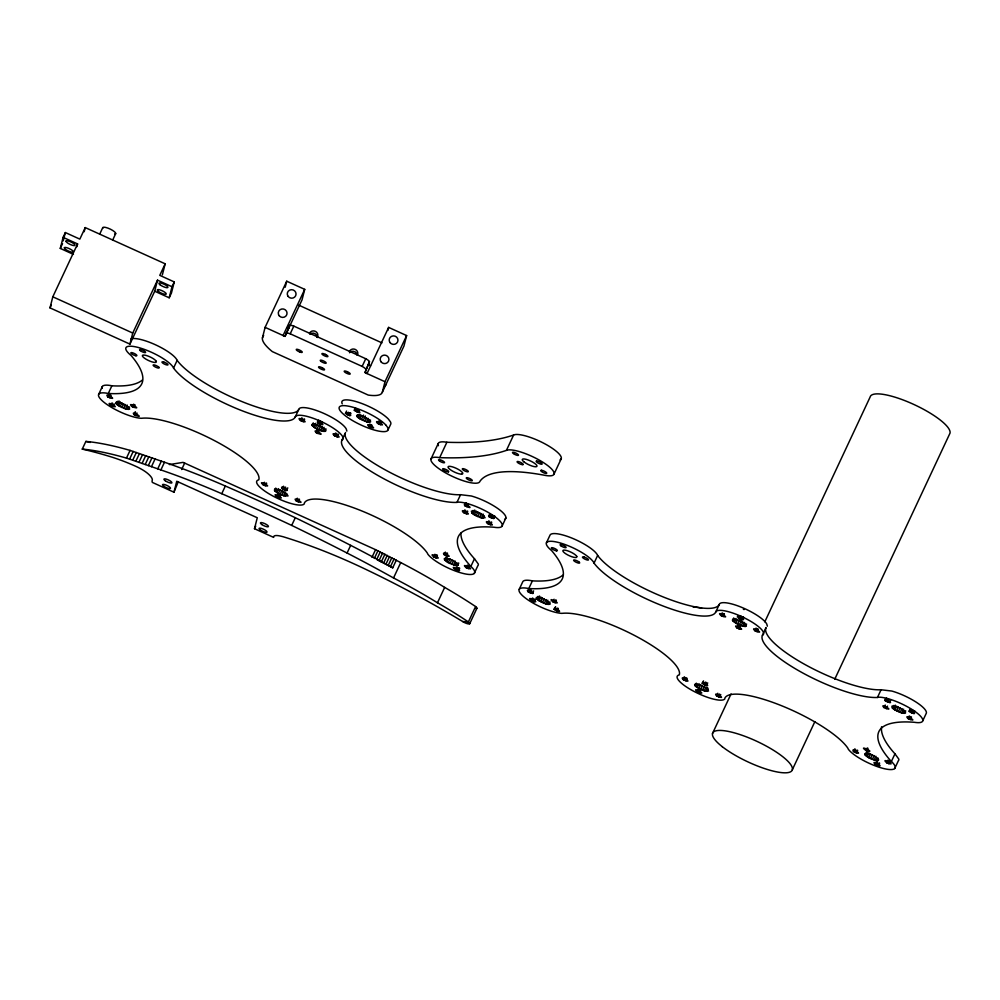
<?xml version="1.0" encoding="UTF-8"?>
<svg xmlns="http://www.w3.org/2000/svg" width="1000" height="1000" viewBox="0 0 1000 1000"><rect width="100%" height="100%" fill="white"/><g stroke="black" fill="none" stroke-linecap="round" stroke-linejoin="round"><path stroke-width="1.5" d="M73.45 254.387L60.287 248.425L63.1 237.362L65.35 232.55L79.837 239.125L85.237 227.587L165.175 263.812L162.362 274.875M63.238 240.85L65.35 232.55M154.713 291.225L169.2 297.787L172 286.725L157.513 280.163L154.713 291.225L129.938 344.113L50 307.875L52.812 296.812L77.588 243.925L63.1 237.362M76.888 246.7L77.588 243.925M84.188 231.725L85.237 227.587M129.938 344.113L132.75 333.05L157.513 280.163M165.175 263.812L159.775 275.35L174.262 281.925L171.45 292.987L169.2 297.787M396.325 560.125L392.725 567.812L381.875 561.862A412.45 105.363 25.1 0 0 350.675 545.35A659.125 168.375 25.1 0 0 295.3 517.712A673.225 171.975 25.1 0 0 225.35 486.012A230.963 59 25.1 0 0 167.638 463.325L130.075 450.4A149.85 38.275 25.1 0 0 85.875 441.425L82.263 449.113A173.975 44.438 25.1 0 1 110.388 456.662A64.65 16.513 25.1 0 1 135.463 466.163A17.788 4.537 25.1 0 1 148.038 473.725A26.45 6.763 25.1 0 1 152.188 480.525A23.487 6 25.1 0 0 152.375 482.425L173.962 492.2L176.75 481.25L257.275 517.762L254.488 528.713L273.675 537.4A16.712 4.275 25.1 0 1 281.975 536.45L283.012 536.7A176.163 45 25.1 0 1 313.738 547.15A165.188 42.2 25.1 0 1 361.587 567.362A285.138 72.838 25.1 0 1 407.912 590.562A331.413 84.663 25.1 0 1 462.638 621.512A4.838 1.238 25.1 0 0 468.7 623.938A4.838 1.238 25.1 0 0 468.387 621.938L475.588 606.55A180.45 46.1 25.1 0 0 444.663 587.388A196.925 50.3 25.1 0 0 419.65 572.737L415.925 570.675A196.925 50.3 25.1 0 0 400.737 562.575L375.562 549.675L183.05 462.375L169.375 464.575M178.263 481.775L173.962 492.2M265.1 327.362L285.087 336.425L289.538 325.412A5.925 1.512 25.1 0 1 293.812 326.112L365.75 358.725A5.925 1.512 25.1 0 1 369.462 361.637L365.163 372.113A2.9 0.737 25.1 0 0 367.013 373.562L388.638 327.4L406.625 335.562L403.95 346.062L382.337 392.225A49.425 12.625 25.1 0 1 368.237 395.075L272.312 351.6A49.425 12.625 25.1 0 1 262.438 337.875L265.1 327.362L286.725 281.212L304.713 289.363L302.038 299.862L288.525 328.713M285.2 287.213L286.725 281.212M289.538 325.412L288.825 328.188A2.9 0.737 25.1 0 1 286.688 327.825M369.462 361.637L365.025 372.65L385 381.712L382.337 392.225M387.875 330.412L388.638 327.4M309.5 333.35L309.688 332.925A4.387 4.237 14.3 0 1 315.688 331.525A4.387 4.237 14.3 0 1 317.238 337.362M60.287 248.425L62.538 243.612M50 307.875L51.3 305.087M99.725 234.1L102.725 227.688M112.713 239.988L115.725 233.575M98.75 394.2L102.35 386.5M108.287 393.475A167.587 42.812 25.1 0 0 131.05 355.462A26.363 6.737 25.1 0 1 140.1 347.987A26.363 6.737 25.1 0 1 173.55 368.05A68.625 17.525 25.1 0 0 238.637 409.387A68.625 17.525 25.1 0 0 295.113 417.225A26.363 6.737 25.1 0 1 323.6 422.675A26.363 6.737 25.1 0 1 341.95 440.163A68.587 17.525 25.1 0 0 383.05 478.338A68.587 17.525 25.1 0 0 456.95 502.388L458.363 502.137A26.363 6.737 25.1 0 1 494.212 516.213A26.363 6.737 25.1 0 1 494.05 527.238A163.775 41.837 25.1 0 0 470.863 566.438A26.363 6.737 25.1 0 1 461.062 572.9A26.363 6.737 25.1 0 1 427.85 554.175L427.275 552.987A69.075 17.65 25.1 0 0 361.9 510.988A69.075 17.65 25.1 0 0 304.413 502.938L304.288 503.85A26.363 6.737 25.1 0 1 273.438 496.312A26.363 6.737 25.1 0 1 258.788 479.85A68.637 17.537 25.1 0 0 215.9 441.375A68.637 17.537 25.1 0 0 142.887 418.162L141.263 418.288A26.363 6.737 25.1 0 1 105.15 403.188A26.363 6.737 25.1 0 1 108.287 393.475L111.888 385.788A167.587 42.812 25.1 0 0 142.275 380.1M107.713 396.737C103.012 390.9 120.787 402.45 107.713 396.737L108.912 394.175M107.938 396.875L109.138 394.312M108.4 397.163L109.6 394.588M109.162 397.537L110.363 394.975M109.95 397.875L111.15 395.312M110.763 405.513C103.475 399.012 123.825 410.312 110.763 405.513L111.962 402.95M111.512 405.913L112.713 403.35M113.062 406.525L114.262 403.963M116.287 403.862L115.75 402.525L117.088 402.062L121.688 403.2L128.212 406.8L129.688 409.025L125.512 408.963L118.55 405.7L116.287 403.862L117.487 401.3M172 286.725L174.262 281.925M117.238 404.75L119.038 400.9M118.55 405.7L120.35 401.863M120.15 406.675L121.95 402.825M121.925 407.575L123.725 403.725M123.763 408.35L125.562 404.513M125.512 408.963L127.312 405.112M127.088 409.35L128.287 406.775M128.363 409.487L129.562 406.925M132.35 406.737C124.637 400.112 145.25 411.312 132.35 406.737L133.55 404.175M133.112 407.125L134.312 404.562M133.9 407.45L135.1 404.888M133.925 414.5L135.125 411.925M134.35 414.8C128.963 408.875 147.675 420.35 134.35 414.8L135.55 412.238M135.825 415.588L137.025 413.025M82.263 449.113A149.85 38.275 25.1 0 1 126.463 458.1L130.075 450.4M126.463 458.1L129.588 459.15L133.188 451.463M173.55 368.05L177.15 360.363A26.363 6.737 25.1 0 0 156 345.025A26.363 6.737 25.1 0 0 130.988 338.888M129.588 459.15L132.713 460.213L136.312 452.525M132.713 460.213L135.825 461.287L139.438 453.587M135.825 461.287L138.95 462.35L142.562 454.663M138.95 462.35L142.088 463.425L145.688 455.737M142.088 463.425L145.213 464.5L148.812 456.812M145.213 464.5L148.35 465.588L151.95 457.887M148.35 465.588L151.475 466.662L155.075 458.975M151.475 466.662L157.75 468.837L161.35 461.15M157.75 468.837L160.888 469.925L164.5 462.238M181.65 469.538L184.65 463.1M262.438 337.875L263.637 335.3M304.713 289.363L283.087 335.513A2.9 0.737 25.1 0 0 285.225 335.887L288.225 329.475M285.925 333.1A5.925 1.512 25.1 0 1 290.212 333.812L293.812 326.112M160.888 469.925L164.037 471.025A230.963 59 25.1 0 1 221.75 493.7L225.35 486.012M263.175 484.812C255.688 478.25 276.163 489.513 263.175 484.812L264.375 482.25M295.113 417.225L298.712 409.525A26.363 6.737 25.1 0 1 320.938 412.175A26.363 6.737 25.1 0 1 346.25 428.963L346.863 431.112M264.713 485.538L265.912 482.975M265.475 485.812L266.675 483.25M300.425 420.462C293.875 414.188 313.762 425.662 300.425 420.462L301.637 417.9M301.163 420.863L302.362 418.3M302.712 421.525L303.913 418.963M303.438 421.737L304.637 419.175M254.488 528.713L255.7 526.15M274.587 490.65L274.625 489.025L280.225 490.138L286.675 493.762L288.038 495.938L283.725 495.775L276.775 492.488L274.587 490.65L275.788 488.088M275.487 491.525L276.7 488.963M276.775 492.488L278.575 488.638M276.688 496.725C269.538 490.288 289.913 501.688 276.688 496.725L277.9 494.162M278.35 493.45L280.163 489.6M277.438 497.125L278.637 494.55M278.225 497.475L279.425 494.913M282.337 488.775C277.975 483.025 295.363 494.575 282.337 488.775L283.538 486.213M312.062 425.438L312.113 424.338C317.1 424.087 323.05 426.737 325.863 430.887L322.287 431.2L315.275 428.137L312.062 425.438L313.263 422.875M280.125 494.363L281.925 490.513M278.988 497.75L280.188 495.188M312.738 426.25L313.938 423.688M283.775 489.575L284.975 487.013M281.95 495.15L283.75 491.312M284.562 489.913L285.763 487.35M313.837 427.175L315.637 423.325M317.587 422.688C315.825 417.738 330.225 429.113 317.587 422.688L318.788 420.125M283.725 495.775L285.525 491.938M315.275 428.137L317.075 424.3M286.562 490.438L287.762 487.863M318.888 423.512L320.087 420.938M285.312 496.188L286.512 493.625M316.962 429.087L318.762 425.238M319.662 423.888L320.863 421.325M316.35 432.762C310.188 426.613 329.688 438.1 316.35 432.762L317.55 430.2M320.45 424.2L321.65 421.637M321.188 424.45L322.388 421.887M318.775 429.95L320.575 426.1M317.838 433.537L319.037 430.975M320.588 430.675L322.388 426.825M322.287 431.2L324.087 427.35M323.75 431.488L324.95 428.925M324.888 431.538L326.087 428.975M296.075 500.75C290.975 494.925 309.375 506.388 296.075 500.75L297.275 498.188M297.538 501.55L298.738 498.988M298.312 501.875L299.513 499.312M365.863 369.338A5.925 1.512 25.1 0 0 362.15 366.413L365.75 358.725M462.638 621.512L468.387 621.938A180.45 46.1 25.1 0 0 437.463 602.775A196.925 50.3 25.1 0 0 393.525 577.962A412.45 105.363 25.1 0 0 347.075 553.038A659.125 168.375 25.1 0 0 291.688 525.413L295.3 517.712M334.325 435.613C328.162 429.45 347.663 440.938 334.325 435.613L335.525 433.038M345.475 413.363C348.4 410.087 355.688 419.787 345.475 413.363L346.55 411.05M335.037 436.012L336.25 433.45M335.3 436.138L336.5 433.575M336.6 436.688L337.8 434.125M347.25 414.575L348.325 412.262M337.325 436.912L338.525 434.35M348.025 414.95L349.1 412.638M348.8 415.262L349.888 412.95M349.538 415.487L350.613 413.188M349.663 415.525L350.737 413.212M354.312 410.275L355.4 407.975M354.525 410.475C353.713 405.85 366.863 417.05 354.525 410.475L355.6 408.162M341.95 440.163L344.95 433.75M355.763 411.287L356.85 408.988M356.525 411.675L357.612 409.375M357.312 412.013L358.4 409.712M358.062 412.275L359.15 409.963M357.337 416.85L356.65 415.462L357.825 414.913L362.3 415.938L368.938 419.5L370.637 421.8L366.712 421.887L359.712 418.725L357.337 416.85L358.413 414.55M358.35 417.762L359.963 414.3M359.712 418.725L361.337 415.262M361.35 419.675L363.512 415.062M363.15 420.562L365.312 415.95M364.975 421.325L366.6 417.863M385 381.712L406.625 335.562M366.712 421.887L368.338 418.425M368.237 422.238L369.312 419.938M369.45 422.35L370.538 420.037M368.725 426.388C363.237 420.438 382.05 431.912 368.725 426.388L369.8 424.087M369.425 426.8L370.5 424.487M370.188 427.175L371.275 424.875M370.975 427.5L372.062 425.2M377.587 423.338C372.1 417.388 390.9 428.862 377.587 423.338L378.663 421.025M378.288 423.75L379.363 421.438M379.05 424.125L380.138 421.825M379.837 424.45L380.913 422.15M380.087 424.538L381.163 422.225M380.588 424.7L381.662 422.388M388.113 429.75L390.812 423.988A26.913 6.875 25.1 0 0 390.45 421.863L388.438 419.125A26.913 6.875 25.1 0 0 358.65 402.388A26.913 6.875 25.1 0 0 342.238 403.862M347.075 553.038L350.675 545.35M371.95 557.362L375.562 549.675M374.312 558.475L377.912 550.775M376.662 559.587L380.275 551.9M382.612 553.025L379.012 560.725L392.725 567.812M381.337 561.875L384.938 554.175M430.975 459.012L438.175 443.625M383.65 563.038L387.25 555.35M385.95 564.212L389.55 556.525M388.225 565.4L391.838 557.712M439.675 457.65A523.237 133.663 25.1 0 0 506.425 450.375A26.913 6.875 25.1 0 1 543.35 462.537A26.913 6.875 25.1 0 1 545.712 475.487A194.675 49.725 25.1 0 0 479.862 481.45A26.913 6.875 25.1 0 1 444.05 472A26.913 6.875 25.1 0 1 439.675 457.65L446.887 442.262A523.237 133.663 25.1 0 0 513.625 435A26.913 6.875 25.1 0 1 544.825 443.8A26.913 6.875 25.1 0 1 560.025 459.938M390.487 566.6L394.087 558.913M393.525 577.962L400.737 562.575M456.95 502.388L460.562 494.7L471.35 495.988A26.363 6.737 25.1 0 1 497.825 508.525A26.363 6.737 25.1 0 1 504.613 519.388M433.688 556.825C426.425 550.363 446.875 561.737 433.688 556.825L434.888 554.263M434.438 557.225L435.637 554.663M435.213 557.575L436.413 555.013M435.988 557.85L437.188 555.288M436.213 557.913L437.413 555.35M465.975 503.05L464.775 505.613C478.013 511.863 461.613 500.375 464.775 505.613L466.1 503.125M465.387 506.025L466.6 503.462M466.112 506.425L467.325 503.862M463.525 512.525C457.625 506.45 476.863 517.938 463.525 512.525L464.725 509.963M444.137 554.65C440.238 549.038 457.125 560.6 444.137 554.65L445.337 552.087M466.9 506.8L468.1 504.237M464.237 512.925L465.438 510.363M445.55 555.462L446.75 552.9M465.788 513.625L466.987 511.05M444.6 559.875L444.288 558.625C449.237 557.875 455.025 560.988 458.175 564.8L457.55 565.625L455.225 565.475L448.237 562.65L444.6 559.875L445.8 557.312M446.337 555.812L447.537 553.25M466.525 513.85L467.725 511.287M445.45 560.737L447.25 556.888M446.688 561.688L447.887 559.125M448.237 562.65L450.037 558.812M471.887 512.975L471.375 511.112C476.35 510.962 482.362 513.525 485.087 517.737L481.375 517.962L474.363 514.85L471.887 512.975L473.088 510.412M472.95 513.888L474.75 510.037M449.988 563.575L451.788 559.725M474.363 514.85L476.163 511.012M451.812 564.388L453.612 560.538M506.425 450.375L513.625 435M476.025 515.812L477.825 511.962M453.6 565.037L455.4 561.188M437.463 602.775L444.663 587.388M477.837 516.675L479.637 512.837M455.225 565.475L456.425 562.913M456.562 565.675L457.762 563.112M479.663 517.413L481.463 513.562M457.55 565.625L458.75 563.062M455.662 569.8C446.4 562.837 467.975 573.625 455.662 569.8L456.863 567.225M456.45 570.15L457.65 567.587M481.375 517.962L483.175 514.113M457.212 570.45L458.413 567.875M457.925 570.65L459.125 568.088M482.863 518.275L484.062 515.712M458.525 570.75L459.725 568.188M488.762 516.45C487.362 511.637 501.287 522.938 488.762 516.45L489.963 513.888M489.338 516.862L490.538 514.3M466.163 567.663C458.675 561.1 479.15 572.362 466.163 567.663L467.362 565.087M487.525 523.475C481.625 517.4 500.863 528.888 487.525 523.475L488.725 520.913M466.925 568.05L468.125 565.487M490.812 517.663L492.013 515.1M488.237 523.888L489.438 521.325M467.912 568.462L469.113 565.9M491.587 517.987L492.788 515.425M468.462 568.65L469.663 566.087M489.8 524.575L491 522.013M470.863 566.438L474.462 558.75A163.775 41.837 25.1 0 1 460.938 533.075M490.525 524.8L491.725 522.238M493.525 518.438L494.725 515.875M474.225 573.45L477.825 565.75A26.363 6.737 25.1 0 0 478.312 564.05L474.462 558.75M502.262 525.737L505.863 518.038M469.675 623.75L476.887 608.362M554.1 473.95L561.312 458.562M519.25 589.263L522.85 581.575A26.363 6.737 25.1 0 1 532.388 580.862A167.587 42.812 25.1 0 0 562.775 575.175M546.388 542.875L550 535.188A26.363 6.737 25.1 0 1 573.362 538.688A26.363 6.737 25.1 0 1 597.65 555.438A68.625 17.525 25.1 0 0 662.738 596.763A68.625 17.525 25.1 0 0 719.225 604.6A26.363 6.737 25.1 0 1 741.438 607.25A26.363 6.737 25.1 0 1 766.762 624.038L767.362 626.175M528.787 588.55A167.587 42.812 25.1 0 0 551.55 550.525A26.363 6.737 25.1 0 1 560.6 543.062A26.363 6.737 25.1 0 1 594.05 563.125A68.625 17.525 25.1 0 0 659.137 604.462A68.625 17.525 25.1 0 0 715.612 612.288A26.363 6.737 25.1 0 1 744.1 617.75A26.363 6.737 25.1 0 1 762.45 635.237A68.587 17.525 25.1 0 0 803.562 673.413A68.587 17.525 25.1 0 0 877.463 697.463L878.863 697.2A26.363 6.737 25.1 0 1 914.725 711.287A26.363 6.737 25.1 0 1 914.55 722.312A163.775 41.837 25.1 0 0 891.363 761.513A26.363 6.737 25.1 0 1 881.562 767.975A26.363 6.737 25.1 0 1 848.35 749.25L847.775 748.062A69.075 17.65 25.1 0 0 782.412 706.062A69.075 17.65 25.1 0 0 724.925 698.012L724.788 698.925A26.363 6.737 25.1 0 1 693.938 691.388A26.363 6.737 25.1 0 1 679.287 674.912A68.637 17.537 25.1 0 0 636.4 636.45A68.637 17.537 25.1 0 0 563.4 613.237L561.763 613.362A26.363 6.737 25.1 0 1 525.662 598.263A26.363 6.737 25.1 0 1 528.787 588.55L532.388 580.862M528.225 591.812C523.525 585.975 541.287 597.525 528.225 591.812L529.425 589.25M528.45 591.95L529.65 589.388M529.663 592.612L530.862 590.05M530.45 592.95L531.65 590.388M532.425 593.438L533.625 590.875M531.263 600.588C523.975 594.087 544.325 605.388 531.263 600.588L532.463 598.025M532.013 600.975L533.212 598.413M533.562 601.6L534.763 599.038M534.25 601.775L535.45 599.212M536.8 598.925L536.263 597.6L537.587 597.137L542.188 598.275L547.4 600.913L550.188 604.1L546.025 604.025L539.05 600.775L536.8 598.925L538 596.362M537.737 599.812L539.538 595.975M539.05 600.775L540.85 596.925M540.65 601.737L542.45 597.9M542.425 602.638L544.237 598.8M544.263 603.425L546.062 599.575M546.025 604.025L547.825 600.188M547.587 604.412L548.787 601.85M548.862 604.562L550.062 602M552.863 601.8C545.138 595.188 565.75 606.388 552.863 601.8L554.062 599.237M554.4 602.525L555.6 599.963M555.163 602.788L556.362 600.225M554.275 609.45C552.85 604.625 566.812 615.938 554.275 609.45L555.475 606.888M554.425 609.562L555.625 607M556.325 610.662L557.525 608.1M557.1 610.988L558.312 608.425M594.05 563.125L597.65 555.438M683 679.463C678.637 673.713 696.012 685.275 683 679.463L684.2 676.9M683.675 679.887L684.875 677.312M715.612 612.288L719.225 604.6M684.438 680.275L685.638 677.712M685.212 680.612L686.413 678.05M685.975 680.875L687.175 678.312M720.938 615.525C714.375 609.25 734.262 620.737 720.938 615.525L722.138 612.962M721.663 615.938L722.862 613.362M722.45 616.3L723.65 613.725M722.6 616.35L723.8 613.787M723.225 616.587L724.425 614.025M695.088 685.725L694.65 684.425L696.062 684L700.725 685.212L705.9 687.875L708.538 691.012L704.225 690.85L697.275 687.55L695.088 685.725L696.3 683.162M696 686.6L697.2 684.038M697.275 687.55L699.087 683.713M697.2 691.8C690.037 685.362 710.425 696.75 697.2 691.8L698.4 689.225M698.863 688.525L700.662 684.675M702.288 683.438C701.888 678.95 714.488 690.062 702.288 683.438L703.5 680.875M698.725 692.537L699.925 689.975M732.562 620.5L732.613 619.412C737.6 619.15 743.55 621.812 746.375 625.962L742.788 626.263L735.775 623.212L732.562 620.5L733.763 617.938M700.625 689.438L702.425 685.588M699.488 692.825L700.7 690.263M733.25 621.325L734.45 618.763M704.275 684.65L705.475 682.087M702.45 690.225L704.25 686.375M705.062 684.987L706.263 682.425M734.338 622.25L736.137 618.4M706.5 685.438L707.7 682.862M704.225 690.85L706.025 687M735.775 623.212L737.575 619.362M739.4 618.575C731.137 611.825 752.062 622.9 739.4 618.575L740.6 616.013M705.812 691.263L707.625 687.412M737.463 624.163L739.262 620.312M740.163 618.95L741.363 616.388M707.125 691.425L708.325 688.863M736.85 627.837C730.688 621.675 750.188 633.175 736.85 627.837L738.05 625.275M737.575 628.237L738.775 625.675M741.688 619.513L742.887 616.95M739.275 625.025L741.675 619.9M742.337 619.663L743.538 617.1M738.35 628.612L739.55 626.05M739.125 628.925L740.325 626.362M741.087 625.737L742.887 621.9M742.788 626.263L744.587 622.425M744.25 626.562L745.462 624M745.387 626.613L746.587 624.05M716.587 695.825C711.488 690 729.875 701.45 716.587 695.825L717.788 693.263M718.037 696.612L719.237 694.05M718.825 696.95L720.025 694.388M719.575 697.2L720.775 694.638M754.825 630.675C748.662 624.525 768.162 636.013 754.825 630.675L756.025 628.112M755.55 631.087L756.75 628.525M756.325 631.45L757.525 628.888M757.1 631.763L758.3 629.2M712.5 733.525L731.05 693.925M764.825 621.812L870.15 396.975A43.888 11.213 25.1 0 1 912.887 404.025A43.888 11.213 25.1 0 1 950 433.175L834.75 679.212M762.45 635.237L766.05 627.55A68.587 17.525 25.1 0 0 807.163 665.725A68.587 17.525 25.1 0 0 881.062 689.762L891.862 691.062A26.363 6.737 25.1 0 1 926.363 713.112L922.763 720.8M792.35 769.712L814.875 721.637M877.463 697.463L881.062 689.762M853.525 751.488C849.625 745.863 866.513 757.425 853.525 751.488L854.725 748.925M854.188 751.9L855.387 749.338M855.725 752.65L856.925 750.075M856.488 752.925L857.688 750.362M885.275 700.675C882.113 695.45 898.512 706.938 885.275 700.675L886.475 698.112M885.4 700.763L886.6 698.2M886.625 701.5L887.825 698.938M884.025 707.6C878.125 701.513 897.362 713 884.025 707.6L885.225 705.025M887.4 701.862L888.6 699.3M866.05 750.537C856.375 743.525 878.188 754.137 866.05 750.537L867.25 747.975M886.3 708.688L887.5 706.125M865.113 754.938L864.788 753.7C869.75 752.938 875.525 756.05 878.675 759.875L878.05 760.7L875.725 760.55L868.737 757.725L865.113 754.938L866.312 752.375M866.838 750.888L868.037 748.312M889.525 702.513L890.725 699.95M865.95 755.812L867.763 751.963M867.188 756.75L869 752.913M868.737 757.725L870.537 753.875M892.387 708.037L891.875 706.188C896.862 706.025 902.862 708.587 905.588 712.812L901.875 713.025L894.862 709.925L892.387 708.037L893.6 705.475M893.45 708.962L895.263 705.113M870.487 758.65L872.288 754.8M894.862 709.925L896.675 706.075M872.312 759.463L874.112 755.612M896.538 710.875L898.337 707.038M874.1 760.113L875.9 756.263M898.337 711.75L900.138 707.9M875.725 760.55L876.925 757.987M877.075 760.75L878.275 758.188M875.425 764.463C868.637 758.125 888.725 769.587 875.425 764.463L876.625 761.9M900.163 712.487L901.963 708.637M876.162 764.862L877.362 762.3M901.875 713.025L903.675 709.188M877.725 765.512L878.925 762.95M878.425 765.725L879.638 763.162M903.363 713.35L904.562 710.775M904.525 713.413L905.725 710.85M909.262 711.525C907.862 706.7 921.787 718.012 909.262 711.525L910.462 708.962M886.675 762.725C879.188 756.175 899.663 767.425 886.675 762.725L887.875 760.163M908.025 718.55C902.138 712.475 921.363 723.962 908.025 718.55L909.225 715.987M887.425 763.112L888.625 760.55M911.312 712.725L912.513 710.163M908.737 718.95L909.95 716.388M888.213 763.462L889.412 760.9M888.413 763.525L889.613 760.962M912.1 713.05L913.3 710.487M909.513 719.325L910.713 716.762M888.962 763.725L890.175 761.162M910.3 719.65L911.5 717.075M913.5 713.462L914.7 710.888M891.363 761.513L894.963 753.825A163.775 41.837 25.1 0 1 881.6 726.75M894.725 768.525L898.325 760.825A26.363 6.737 25.1 0 0 898.812 759.112L894.963 753.825M743.337 609.25L744.112 609.575M298.725 305.15L381.95 342.875M290.212 333.812L362.15 366.413M52.812 296.812L132.75 333.05M377.625 559.938L381.875 561.862M693.15 607.05A50.525 12.9 25.1 0 1 701.612 608.088M102.212 388.375A26.363 6.737 25.1 0 1 111.888 385.788M298.712 409.525A68.625 17.525 25.1 0 1 242.237 401.7A68.625 17.525 25.1 0 1 177.15 360.363M460.562 494.7A68.587 17.525 25.1 0 1 386.662 470.65A68.587 17.525 25.1 0 1 345.55 432.475M221.75 493.7A673.225 171.975 25.1 0 1 291.688 525.413M85.875 441.425A173.975 44.438 25.1 0 1 90.337 442.463M475.588 606.55A4.838 1.238 25.1 0 1 475.913 608.55M438.45 445.7A26.913 6.875 25.1 0 1 446.887 442.262M385.938 384.525A49.425 12.625 25.1 0 1 384.5 386.4M349.438 351.45A4.387 4.237 14.3 0 1 355.238 349.412A4.387 4.237 14.3 0 1 357.425 355.075M370.625 365.863A2.9 0.737 25.1 0 1 368.762 364.425M309.837 334.275A4.387 4.237 14.3 0 1 317.288 337.475M349.475 352.725A4.387 4.237 14.3 0 1 357.225 355.125M102.837 228.25A7.138 1.825 25.1 0 1 110.525 229.237A7.138 1.825 25.1 0 1 114.625 234.075M66.087 241.05L66.037 241.4A4.938 1.262 25.1 0 0 70.562 244.6A4.938 1.262 25.1 0 0 75.025 245.25A4.938 1.262 25.1 0 0 71.275 242.15L70.1 241.637A4.938 1.262 25.1 0 0 66.087 241.05M64.412 247.662L64.35 248A4.938 1.262 25.1 0 0 68 250.825L69.175 251.363A4.938 1.262 25.1 0 0 73.35 251.8A4.938 1.262 25.1 0 0 69.3 248.65A4.938 1.262 25.1 0 0 64.412 247.662M462.812 468.65L462.463 468.713A3.3 0.838 25.1 0 0 463.625 470.275A3.3 0.838 25.1 0 0 467.275 471.788L467.8 471.825A3.3 0.838 25.1 0 0 466.987 470.2A3.3 0.838 25.1 0 0 462.812 468.65M448.475 471.812L448.125 471.875A3.3 0.838 25.1 0 1 443.95 470.312L443.363 469.9A3.3 0.838 25.1 0 1 443.137 468.688L443.663 468.738A3.3 0.838 25.1 0 1 447.312 470.238L447.9 470.65A3.3 0.838 25.1 0 1 448.475 471.812M536.663 461.037L536.312 461.1A3.3 0.838 25.1 0 0 537.463 462.675A3.3 0.838 25.1 0 0 541.125 464.175L541.638 464.225A3.3 0.838 25.1 0 0 540.825 462.587A3.3 0.838 25.1 0 0 536.663 461.037M522.938 464.6L522.587 464.663A3.3 0.838 25.1 0 1 518.413 463.113A3.3 0.838 25.1 0 1 517.6 461.475L518.125 461.525A3.3 0.838 25.1 0 1 521.775 463.038A3.3 0.838 25.1 0 1 522.938 464.6M541.487 470.288L541.05 470.3A3.3 0.838 25.1 0 0 542.05 471.912A3.3 0.838 25.1 0 0 545.988 473.45L546.425 473.438A3.3 0.838 25.1 0 0 545.413 471.825A3.3 0.838 25.1 0 0 541.487 470.288M467.075 477.675L466.625 477.675A3.3 0.838 25.1 0 0 467.537 479.25A3.3 0.838 25.1 0 0 471.475 480.825L471.938 480.825A3.3 0.838 25.1 0 0 471.025 479.25A3.3 0.838 25.1 0 0 467.075 477.675M461.562 474.15L460.275 474.05A8.125 2.075 25.1 0 1 451.262 470.325L449.825 469.3A8.125 2.075 25.1 0 1 450.087 466.35A8.125 2.075 25.1 0 1 460.087 470.475A8.125 2.075 25.1 0 1 461.562 474.15M135.9 355.75L135.262 355.613A3.3 0.838 25.1 0 1 131.2 353.475L130.925 353.125A3.3 0.838 25.1 0 1 132.438 352.762L133.175 353A3.3 0.838 25.1 0 1 136.5 354.9L136.775 355.238A3.3 0.838 25.1 0 1 135.9 355.75M556.4 550.812L555.763 550.675A3.3 0.838 25.1 0 1 551.7 548.55L551.425 548.2A3.3 0.838 25.1 0 1 552.938 547.837L553.675 548.062A3.3 0.838 25.1 0 1 557.013 549.975L557.275 550.312A3.3 0.838 25.1 0 1 556.4 550.812M163.675 362.013L163.012 361.863A3.3 0.838 25.1 0 0 162.037 362.312L162.288 362.65A3.3 0.838 25.1 0 0 165.562 364.575L166.3 364.812A3.3 0.838 25.1 0 0 167.938 364.513L167.688 364.175A3.3 0.838 25.1 0 0 163.675 362.013M584.175 557.087L583.525 556.938A3.3 0.838 25.1 0 0 582.537 557.388L582.788 557.725A3.3 0.838 25.1 0 0 586.062 559.637L586.812 559.888A3.3 0.838 25.1 0 0 588.438 559.587L588.188 559.25A3.3 0.838 25.1 0 0 584.175 557.087M299.812 352.013L299.037 351.688A3.3 0.838 25.1 0 1 296.25 349.5A3.3 0.838 25.1 0 1 299.45 350.025L300.225 350.412A3.3 0.838 25.1 0 1 302.238 352.212A3.3 0.838 25.1 0 1 299.812 352.013M347.413 371.763L346.637 371.438A3.3 0.838 25.1 0 0 344.212 371.238A3.3 0.838 25.1 0 0 346.225 373.05L347 373.425A3.3 0.838 25.1 0 0 350.2 373.95A3.3 0.838 25.1 0 0 347.413 371.763M325.513 354.45L324.725 354.087A3.3 0.838 25.1 0 0 321.912 353.738A3.3 0.838 25.1 0 0 324.312 355.737L325.1 356.087A3.3 0.838 25.1 0 0 327.912 356.45A3.3 0.838 25.1 0 0 325.513 354.45M322.137 367.713L321.362 367.362A3.3 0.838 25.1 0 0 318.538 367A3.3 0.838 25.1 0 0 320.938 369.012L321.725 369.363A3.3 0.838 25.1 0 0 324.538 369.725A3.3 0.838 25.1 0 0 322.137 367.713M514.525 454.288L513.825 453.875A3.3 0.838 25.1 0 1 513.025 452.238A3.3 0.838 25.1 0 1 517.188 453.8L517.775 454.212A3.3 0.838 25.1 0 1 518 455.425A3.3 0.838 25.1 0 1 514.525 454.288M579.338 562.3L578.9 561.912A3.3 0.838 25.1 0 0 575.312 560.138A3.3 0.838 25.1 0 0 573.675 560.438L573.925 560.775A3.3 0.838 25.1 0 0 577.95 562.938A3.3 0.838 25.1 0 0 579.338 562.3M158.825 367.225L158.4 366.838A3.3 0.838 25.1 0 0 154.812 365.075A3.3 0.838 25.1 0 0 153.175 365.375L153.425 365.7A3.3 0.838 25.1 0 0 157.438 367.863A3.3 0.838 25.1 0 0 158.825 367.225M560.75 545.662L560.337 545.275A3.3 0.838 25.1 0 1 561.912 544.738A3.3 0.838 25.1 0 1 565.862 546.925L566.075 547.25A3.3 0.838 25.1 0 1 564.3 547.463A3.3 0.838 25.1 0 1 560.75 545.662M140.238 350.588L139.838 350.2A3.3 0.838 25.1 0 1 141.4 349.663A3.3 0.838 25.1 0 1 145.35 351.85L145.575 352.175A3.3 0.838 25.1 0 1 143.787 352.388A3.3 0.838 25.1 0 1 140.238 350.588M386.062 425.325L385.737 424.9A26.913 6.875 25.1 0 0 344.637 405.662A26.913 6.875 25.1 0 0 357.6 423.338A26.913 6.875 25.1 0 0 387.75 427.625L386.062 425.325M576.75 556.375L576.175 555.6A7.688 1.963 25.1 0 0 567.65 550.812A7.688 1.963 25.1 0 0 562.987 551.263L563.562 552.038A7.688 1.963 25.1 0 0 572.087 556.825A7.688 1.963 25.1 0 0 576.75 556.375M156.25 361.312L155.662 360.525A7.688 1.963 25.1 0 0 147.137 355.75A7.688 1.963 25.1 0 0 142.475 356.188L143.062 356.975A7.688 1.963 25.1 0 0 151.588 361.75A7.688 1.963 25.1 0 0 156.25 361.312M722.212 746.637A43.888 11.213 25.1 0 0 790.263 771.963A43.888 11.213 25.1 0 0 744.8 736.263A43.888 11.213 25.1 0 0 722.212 746.637M163.925 486.312A4.387 1.125 25.1 0 0 170.45 488.4A4.387 1.125 25.1 0 0 165.138 484.738A4.387 1.125 25.1 0 0 163.925 486.312M261.85 524.538A4.387 1.125 25.1 0 0 268.375 526.625A4.387 1.125 25.1 0 0 263.062 522.95A4.387 1.125 25.1 0 0 261.85 524.538M260.45 530.062A4.387 1.125 25.1 0 0 266.962 532.15A4.387 1.125 25.1 0 0 261.65 528.488A4.387 1.125 25.1 0 0 260.45 530.062M165.325 480.775A4.387 1.125 25.1 0 0 171.85 482.863A4.387 1.125 25.1 0 0 166.537 479.2A4.387 1.125 25.1 0 0 165.325 480.775M524.025 461.925A8.125 2.075 25.1 0 0 536.625 466.613A8.125 2.075 25.1 0 0 528.212 460.012A8.125 2.075 25.1 0 0 524.025 461.925M439.5 461A3.3 0.838 25.1 0 0 444.475 462.675A3.3 0.838 25.1 0 0 440.675 459.95A3.3 0.838 25.1 0 0 439.5 461M279.3 315.85A4.387 4.237 14.3 0 0 286.775 314.688A4.387 4.237 14.3 0 0 281.887 308.975A4.387 4.237 14.3 0 0 279.3 315.85M390.012 342.562A4.387 4.237 14.3 0 0 397.575 341.95A4.387 4.237 14.3 0 0 393.137 335.9A4.387 4.237 14.3 0 0 390.012 342.562M381.012 361.788A4.387 4.237 14.3 0 0 388.562 361.175A4.387 4.237 14.3 0 0 384.125 355.125A4.387 4.237 14.3 0 0 381.012 361.788M288.1 296.363A4.387 4.237 14.3 0 0 295.663 295.75A4.387 4.237 14.3 0 0 291.225 289.7A4.387 4.237 14.3 0 0 288.1 296.363M320.962 361.35A3.3 0.838 25.1 0 0 326.062 363.25A3.3 0.838 25.1 0 0 322.65 360.575A3.3 0.838 25.1 0 0 320.962 361.35M158.363 291.388A4.938 1.262 25.1 0 0 166.025 294.25A4.938 1.262 25.1 0 0 160.9 290.225A4.938 1.262 25.1 0 0 158.363 291.388M160.05 284.762A4.938 1.262 25.1 0 0 167.712 287.613A4.938 1.262 25.1 0 0 162.587 283.587A4.938 1.262 25.1 0 0 160.05 284.762"/></g></svg>
